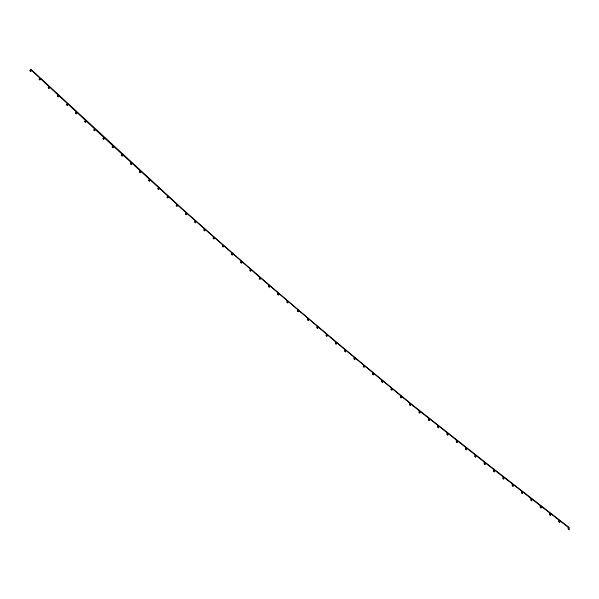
<?xml version="1.0" encoding="UTF-8"?>
<svg xmlns="http://www.w3.org/2000/svg" width="599" height="599" viewBox="0 0 599 599"><rect width="100%" height="100%" fill="white"/><g stroke="black" fill="none" stroke-linecap="round" stroke-linejoin="round"><path stroke-width="0.9" d="M344.934 349.576L344.777 351.388L345.548 352.025L345.705 350.213M354.189 357.221L354.039 359.041L354.81 359.677L354.96 357.858M363.451 364.873L363.293 366.685L364.065 367.322L364.222 365.51M372.713 372.526L372.556 374.338L373.327 374.974L373.484 373.162M381.967 380.17L381.818 381.99L382.589 382.626L382.739 380.807M391.229 387.823L391.072 389.635L391.843 390.271L392.001 388.459M400.491 395.475L400.334 397.287L401.105 397.923L401.263 396.111M409.746 403.12L409.596 404.939L410.367 405.575L410.517 403.756M568.189 527.255L568.279 529.269L569.05 529.868L568.938 527.352L491.217 467.033L413.647 405.852A2597.706 903.082 45.5 0 1 182.995 209.47L30.751 69.132L29.95 70.869L30.706 71.566L31.343 70.18L39.721 77.952L39.077 79.338L39.834 80.041L40.47 78.649L48.841 86.421L48.205 87.813L48.961 88.51L49.597 87.125L57.968 94.897L57.332 96.282L58.081 96.986L58.724 95.593L67.095 103.365L66.452 104.758L67.208 105.454L67.852 104.069L76.223 111.841L75.579 113.226L76.335 113.93L76.979 112.537L85.35 120.309L84.706 121.694L85.462 122.398L86.106 121.013L94.477 128.778L93.833 130.17L94.59 130.874L95.234 129.481L103.605 137.253L102.961 138.639L103.717 139.342L104.353 137.957L182.92 209.905L259.532 277.075L259.255 278.79L260.018 279.441L260.295 277.726M268.756 284.929L268.479 286.644L269.251 287.295L269.528 285.588M277.981 292.784L277.704 294.498L278.475 295.15L278.752 293.443M287.206 300.638L286.928 302.353L287.7 303.004L287.977 301.297M297.583 309.481L297.306 311.188L298.077 311.847L298.354 310.132M307.968 318.316L307.691 320.031L308.455 320.682L308.732 318.968M317.193 326.17L316.916 327.885L317.687 328.537L317.964 326.822M326.418 334.025L326.141 335.74L326.912 336.391L327.189 334.676M335.642 341.879L335.365 343.594L336.136 344.245L336.413 342.538L259.532 277.075M185.96 212.563L185.555 214.172L186.319 214.839L186.723 213.237M195.147 220.627L194.75 222.229L195.514 222.903L195.918 221.293M204.341 228.683L203.945 230.293L204.708 230.959L205.105 229.357M213.536 236.747L213.132 238.35L213.903 239.023L214.3 237.414M222.731 244.804L222.326 246.414L223.09 247.08L223.494 245.478M231.918 252.868L231.521 254.47L232.285 255.144L232.689 253.534M241.112 260.924L240.716 262.534L241.479 263.208L241.876 261.598M250.307 268.988L249.903 270.591L250.674 271.265L251.071 269.655M112.739 145.654L112.155 147.099L112.912 147.788L113.496 146.351M121.897 154.04L121.312 155.485L122.069 156.174L122.653 154.737M131.024 162.396L130.44 163.841L131.203 164.53L131.78 163.085M140.181 170.775L139.597 172.22L140.361 172.916L140.937 171.471M149.308 179.131L148.724 180.576L149.488 181.272L150.064 179.827M158.45 187.502L157.866 188.947L158.63 189.643L159.207 188.198M167.608 195.888L167.031 197.326L167.787 198.022L168.371 196.577M176.75 204.252L176.173 205.697L176.93 206.393L177.514 204.948M568.96 527.854L491.15 467.46L413.572 406.279L336.413 342.538M493.636 470.844L494.407 471.443M502.958 478.084L503.729 478.683M512.287 485.317L513.058 485.916M521.624 492.573L522.395 493.172M530.954 499.813L531.725 500.412M540.276 507.046L541.047 507.645M549.605 514.286L550.376 514.885M558.927 521.527L559.698 522.126M568.256 528.767L569.028 529.366M419.105 412.105L419.877 412.711M428.42 419.442L429.191 420.049M437.727 426.788L438.498 427.394M447.034 434.125L447.805 434.732M456.348 441.47L457.119 442.077M465.655 448.808L466.426 449.415M474.962 456.153L475.733 456.76M484.269 463.491L485.048 464.098M344.814 350.932L345.586 351.576M354.076 358.584L354.848 359.22M363.338 366.236L364.11 366.873M372.593 373.881L373.364 374.525M381.855 381.533L382.626 382.169M391.11 389.185L391.881 389.822M400.372 396.83L401.143 397.474M409.634 404.482L410.405 405.119M259.322 278.363L260.093 279.014M268.547 286.217L269.318 286.869M277.771 294.072L278.542 294.723M286.996 301.926L287.767 302.577M297.381 310.761L298.145 311.42M307.759 319.596L308.53 320.255M316.983 327.451L317.755 328.11M326.208 335.313L326.979 335.964M335.433 343.167L336.204 343.819M185.66 213.768L186.424 214.442M194.847 221.825L195.618 222.499M204.042 229.889L204.806 230.563M213.237 237.953L214 238.619M222.431 246.009L223.195 246.683M231.618 254.073L232.39 254.74M240.813 262.13L241.577 262.804M250.008 270.194L250.771 270.86M112.305 146.74L113.054 147.429M121.462 155.126L122.218 155.815M130.589 163.475L131.346 164.171M139.747 171.861L140.503 172.557M148.874 180.217L149.63 180.913M158.016 188.588L158.772 189.277M167.173 196.966L167.93 197.663M176.316 205.337L177.072 206.034M30.107 70.517L30.863 71.221M39.234 78.993L39.991 79.689M48.362 87.461L49.118 88.165M57.489 95.937L58.245 96.634M66.616 104.406L67.373 105.11M75.744 112.882L76.5 113.578M84.871 121.35L85.62 122.054M93.991 129.826L94.747 130.522M103.118 138.294L103.874 138.998M559.631 520.613L559.721 522.628L558.949 522.029L558.86 520.014M550.309 513.373L550.399 515.387L549.627 514.788L549.538 512.774M540.979 506.14L541.069 508.147L540.298 507.555L540.208 505.541M531.657 498.9L531.747 500.914L530.976 500.315L530.886 498.301M522.328 491.667L522.418 493.673L521.647 493.074L521.557 491.06M512.991 484.411L513.081 486.425L512.31 485.826L512.22 483.812M503.662 477.171L503.752 479.185L502.98 478.586L502.89 476.572M494.34 469.93L494.43 471.945L493.658 471.346L493.569 469.331M485.025 462.63L485.055 464.592L484.277 463.985L484.247 462.016M475.711 455.285L475.741 457.247L474.97 456.64L474.94 454.678M466.404 447.947L466.434 449.909L465.663 449.302L465.633 447.333M457.097 440.602L457.127 442.571L456.356 441.957L456.326 439.995M447.782 433.264L447.812 435.226L447.041 434.619L447.011 432.65M438.475 425.919L438.505 427.888L437.734 427.274L437.704 425.312M429.169 418.581L429.198 420.543L428.427 419.936L428.397 417.967M419.854 411.236L419.884 413.205L419.113 412.591L419.083 410.629"/></g></svg>
